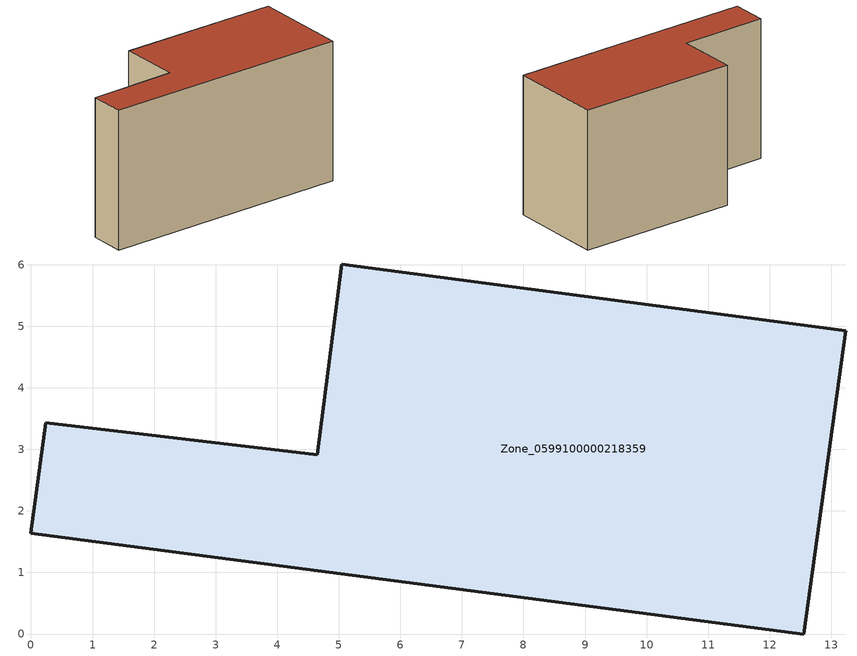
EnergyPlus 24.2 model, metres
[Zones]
Zone_0599100000218359
 floor ground (C_G): 12.55,0 0,1.64 0.24,3.43 4.65,2.91 5.05,6.01 13.23,4.93 z0
 wall outside (C_F): 0,1.64 12.55,0 13.23,4.93 5.05,6.01 4.65,2.91 0.24,3.43 0,1.64 z0:7.2
 roof outside (C_R): 0.24,3.43 0,1.64 12.55,0 13.23,4.93 5.05,6.01 4.65,2.91 z7.2
[BUILDING]
Pand.0599100000218359: North Axis=0; Terrain=City; Loads Convergence Tolerance Value=0.04; Temperature Convergence Tolerance Value=0.4; Solar Distribution=FullExterior; Maximum Number of Warmup Days=25; Minimum Number of Warmup Days=1
[Site:Location]
Rotterdam.The.Hague.AP_ZH_NLD Design_Conditions: Latitude=51.96; Longitude=4.45; Time Zone=1; Elevation=-4.5
[SITE:GROUNDTEMPERATURE:BUILDINGSURFACE]
18, 18, 18, 18, 18, 18, 18, 18, 18, 18, 18, 18
[MATERIAL] Thermal Absorptance=0.9; Solar Absorptance=0.7; Visible Absorptance=0.7
Name | Roughness | Thickness | Conductivity | Density | Specific Heat
G.TI.1946 | MediumSmooth | 0.15 | 1 | 540 | 1210
F.TI.1946 | Rough | 0.3 | 0.857143 | 1920 | 840
R.TI.1946 | MediumRough | 0.2 | 0.1 | 1500 | 1000
[CONSTRUCTION]
C_G: G.TI.1946
C_F: F.TI.1946
C_R: R.TI.1946
[ZONE]
Zone_0599100000218359: Type=1; Multiplier=1; Ceiling Height=Autocalculate; Volume=Autocalculate; Floor Area=autocalculate; Part of Total Floor Area=Yes
[ZONEINFILTRATION:DESIGNFLOWRATE]
Infil_Zone_0599100000218359: Zone or ZoneList or Space or SpaceList=Zone_0599100000218359; Schedule=AlwaysOn; Design Flow Rate Calculation Method=Flow/Area; Flow Rate per Floor Area=0.003; Constant Term Coefficient=1; Temperature Term Coefficient=0; Velocity Term Coefficient=0; Velocity Squared Term Coefficient=0
[HVACTEMPLATE:ZONE:IDEALLOADSAIRSYSTEM]
Zone_0599100000218359: Maximum Heating Supply Air Temperature=50; Minimum Cooling Supply Air Temperature=13; Maximum Heating Supply Air Humidity Ratio=0.0156; Minimum Cooling Supply Air Humidity Ratio=0.0077; Heating Limit=NoLimit; Cooling Limit=NoLimit; Dehumidification Control Type=ConstantSensibleHeatRatio; Cooling Sensible Heat Ratio=0.7; Dehumidification Setpoint=60; Humidification Control Type=None; Humidification Setpoint=30; Outdoor Air Method=None; Outdoor Air Flow Rate per Person=0.00944; Outdoor Air Flow Rate per Zone Floor Area=0; Outdoor Air Flow Rate per Zone=0; Demand Controlled Ventilation Type=None; Outdoor Air Economizer Type=NoEconomizer; Heat Recovery Type=None; Sensible Heat Recovery Effectiveness=0.7; Latent Heat Recovery Effectiveness=0.65
[ZONECONTROL:THERMOSTAT]
ThermostatControl_Zone_0599100000218359: Zone or ZoneList=Zone_0599100000218359; Control Type Schedule=DualSetpointControlType; Control 1=Thermostat_Zone_0599100000218359; Temperature Difference Between Cutout And Setpoint=0
[THERMOSTATSETPOINT:DUALSETPOINT]
Thermostat_Zone_0599100000218359: Heating Setpoint Temperature Schedule=HeatingSetpoint_Zone_0599100000218359; Cooling Setpoint Temperature Schedule=CoolingSetpoint_Zone_0599100000218359
[SCHEDULE:COMPACT]
HeatingSetpoint_Zone_0599100000218359: Through: 12/31, For: AllDays, Until: 24:00, 21
CoolingSetpoint_Zone_0599100000218359: Through: 12/31, For: AllDays, Until: 24:00, 24
DualSetpointControlType: Through: 12/31, For: AllDays, Until: 24:00, 4
AlwaysOn: Through: 12/31, For: AllDays, Until: 24:00, 1
